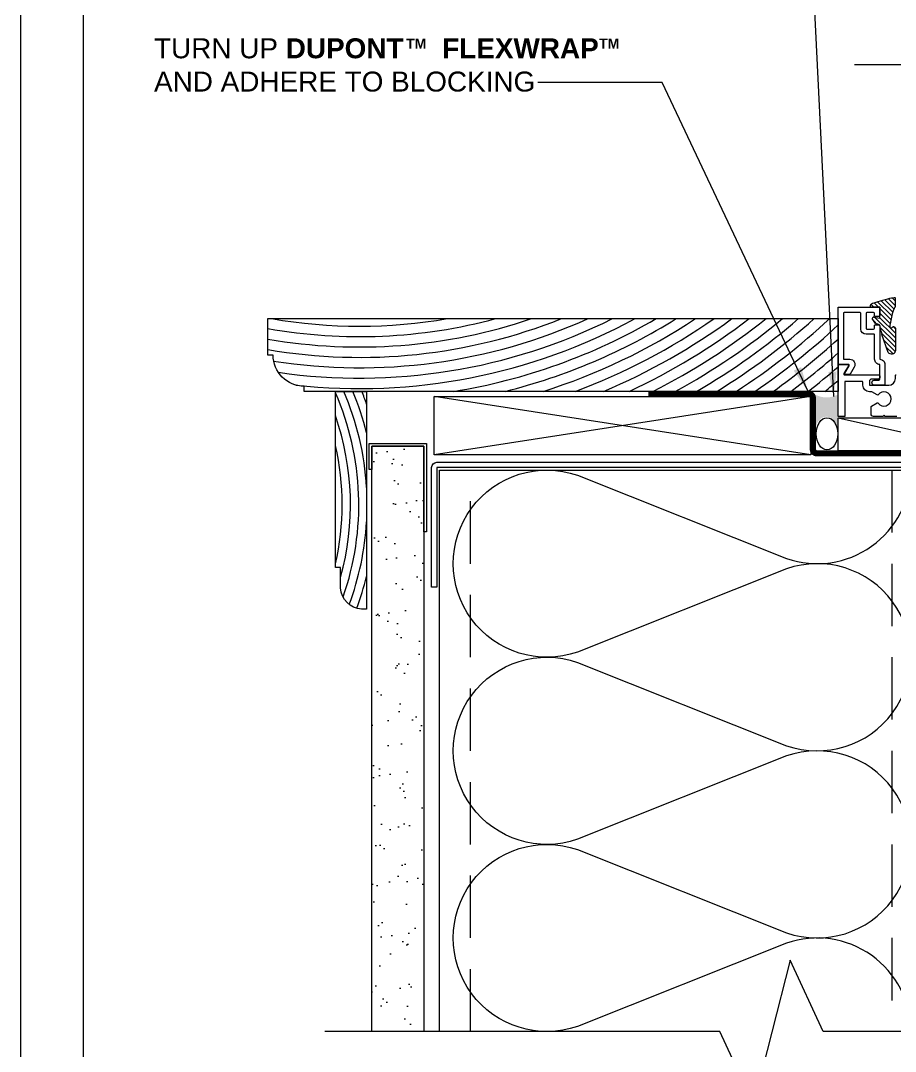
# Model space of a CAD drawing. Extents: x -129 to 26, y 0 to 100.
# Drawn here: x 0 to 10.51, y 12.08 to 24.48 of the extents above; entities that cross this region are included whole.
import ezdxf

# ---------------------------------------------------------------- set-up
doc = ezdxf.new("R2010")
doc.units = 0
doc.header["$LTSCALE"] = 1.5
doc.header["$MEASUREMENT"] = 0
doc.linetypes.add('CENTER', pattern=[2, 1.25, -0.25, 0.25, -0.25])
doc.linetypes.add('DASHED', pattern=[0.75, 0.5, -0.25])
doc.layers.get('DEFPOINTS').update_dxf_attribs({"linetype": 'CONTINUOUS'})
for name, color, linetype in [('8X11-TTB$0$B', 7, 'CONTINUOUS'), ('A-BACKER_ROD', 252, 'CONTINUOUS'), ('A-GYP_BOARD', 252, 'CONTINUOUS'), ('A-METAL_STUD', 252, 'CONTINUOUS'), ('A-SEALANT', 252, 'CONTINUOUS'), ('A-WOOD_FINISH', 252, 'CONTINUOUS'), ('A-WOOD_FRAMING', 252, 'CONTINUOUS'), ('DUPONT_FLASHING', 251, 'CENTER'), ('HATCH', 252, 'CONTINUOUS'), ('INSULATION', 40, 'CONTINUOUS'), ('STRUCTURE', 252, 'CONTINUOUS'), ('TEXT', 7, 'CONTINUOUS'), ('WINDOW', 252, 'CONTINUOUS')]:
    doc.layers.add(name, color=color, linetype=linetype)
doc.styles.add('DETAILS', font='sanss___.ttf', dxfattribs={"height": 1})
doc.dimstyles.new('TYVEKDETAILS', dxfattribs={"dimscale": 6, "dimtxt": 1.5, "dimasz": 0.1, "dimexe": 0.75, "dimexo": 0.75, "dimgap": 0.75, "dimtad": 0, "dimtih": 1, "dimtoh": 1, "dimdec": 4, "dimzin": 0, "dimtxsty": 'DETAILS', "dimcen": 0.0625, "dimazin": 3, "dimtfac": 1, "dimtdec": 4, "dimtofl": 0, "dimtmove": 0, "dimatfit": 3, "dimtolj": 1, "dimtzin": 0})

msp = doc.modelspace()

# ---------------------------------------------------------------- hatches: boundary and pattern name
at = {"layer": 'HATCH'}
h = msp.add_hatch(color=7, dxfattribs=at)
h.dxf.hatch_style = 1
edge = h.paths.add_edge_path()
edge.add_arc((9.686875860615189, 20.23304345774199), 0.286381583396104, 243.1394719912861, 296.86052800861216, ccw=False)
edge.add_line((9.557482868246595, 19.97755986759506), (9.557482868246595, 19.55962185092955))
edge.add_ellipse((9.686875860615189, 19.55962185092829), major_axis=(0, -0.1555334389431664), ratio=0.8319303761802328, start_angle=90, end_angle=270, ccw=False)
edge.add_line((9.816268852983555, 19.55962185093352), (9.816268852983328, 19.97755986759483))
h = msp.add_hatch(dxfattribs=at)
h.set_pattern_fill('AR-SAND', color=256, scale=0.25, style=0)
h.set_pattern_definition([(37.50000000000001, (-1590.428135923866, -570.6259323507127), (-0.01574833952740204, 0.4817059422532897), [0, -0.38, 0, -0.425, 0, -0.40625]), (7.499999999999999, (-1590.428135923866, -570.6259323507127), (0.4424441763169318, 0.7055365163074351), [0, -0.205, 0, -0.3425, 0, -0.13125]), (327.5, (-1590.735635923865, -570.6259323507127), (0.7785354654378738, 0.001414763384241069), [0, -0.125, 0, -0.45, 0, -0.5875]), (317.5, (-1590.735635923865, -570.6259323507127), (0.7515316511430734, 0.2194188912335623), [0, -0.0625, 0, -0.295, 0, -0.3375])])
h.paths.add_polyline_path([(4.846638935206201, 19.36239042493729), (4.221638935206201, 19.3623904249374), (4.221638935206201, 19.0811404249374), (4.221638935206201, 12.32300565744514), (4.846638935206201, 12.32300565744514)])
at = {"layer": 'WINDOW'}
h = msp.add_hatch(dxfattribs=at)
h.set_pattern_fill('ANSI31', color=256, scale=0.3125, angle=-90.00000000000001, style=0)
h.set_pattern_definition([(135, (23.19692775602051, 15.21690115509706), (0.02762135864009951, 0.02762135864009951), [])])
edge = h.paths.add_edge_path()
edge.add_ellipse((10.48328433751944, 20.89767698791397), major_axis=(0.03159978577966117, 0.139428112050138), ratio=0.1315504041792631, start_angle=-0.022203575853779967, end_angle=136.7674448916729, ccw=False)
edge.add_ellipse((10.46344879134192, 20.7975523791808), major_axis=(-0.01118085136191646, 0.01118085136191647), ratio=0.9999999999999465, start_angle=37.89605150892729, end_angle=183.4846817894708)
edge.add_ellipse((10.49212642845281, 20.7717752437284), major_axis=(-0.01608567901446013, 0.01608567901446013), ratio=0.9999999999999502, start_angle=-79.06022929893601, end_angle=2.746074151308676, ccw=False)
edge.add_ellipse((10.49948129181135, 20.77595385443121), major_axis=(-0.01104854345603959, 0.01104854345603959), ratio=0.9999999999999716, start_angle=234.6123810380002, end_angle=294.837044917441, ccw=False)
edge.add_line((10.51488691645217, 20.77856294515908), (10.51488691645217, 20.5062042115901))
edge.add_line((10.51488691645217, 20.50620421159011), (10.5142110824486, 20.49943454681428))
edge.add_ellipse((10.46852263135748, 20.50056659314751), major_axis=(-0.04568845109111015, 0.001132046333257526), ratio=0.6211639215728092, start_angle=26.75969397809581, end_angle=180.0000000000218, ccw=False)
edge.add_line((10.42741067716026, 20.488799311247), (10.35080784872022, 20.70471227930841))
edge.add_ellipse((10.35984568803359, 20.7286271724021), major_axis=(-0.008507034838834915, 0.0467509071123775), ratio=0.312415154562818, start_angle=74.17914425787149, end_angle=117.45771417601989, ccw=False)
edge.add_line((10.34347400004206, 20.73881584575658), (10.32710278457809, 20.81494460964534))
edge.add_ellipse((10.28859716611154, 20.76551354687243), major_axis=(-0.04430639130166493, 0.04430639130166494), ratio=0.9999999999998811, start_angle=-82.91773995207494, end_angle=-45.45561106428526)
edge.add_ellipse((10.29168624998219, 20.84820289785561), major_axis=(0.01428318556866944, 0.01428318556866944), ratio=0.999999999999748, start_angle=174.226682146657, end_angle=217.6308069265102, ccw=False)
edge.add_line((10.27603872537351, 20.83542894961716), (10.2367001300056, 20.89751789198633))
edge.add_ellipse((10.2523251300056, 20.89751789198633), major_axis=(-0.01104854345603943, 0.01104854345603943), ratio=0.9999999999999497, start_angle=-53.9185654660094, end_angle=44.999999999994884, ccw=False)
edge.add_line((10.25474748165145, 20.91295398078835), (10.32739122885094, 20.90155415646458))
edge.add_line((10.32739122885094, 20.90155415646458), (10.32739122885094, 21.0315419324984))
edge.add_line((10.32739122885094, 21.0315419324984), (10.22598186697443, 21.03154193249823))
edge.add_ellipse((10.22598186697441, 21.04716693249824), major_axis=(-0.01104854345603992, 0.01104854345603992), ratio=0.9999999999999821, start_angle=-7.813369769340227, end_angle=135.0000000000842, ccw=False)
edge.add_ellipse((10.36571456954596, 21.10035919754271), major_axis=(0.1491766593049793, 0.04074428102226016), ratio=0.09140054553599206, start_angle=-1.4779288903810084e-12, end_angle=179.9999999999985, ccw=False)
edge.add_line((10.51489122885094, 21.14110347856497), (10.51489122885094, 21.03710347856497))

# ---------------------------------------------------------------- linework, layer by layer
at = {"layer": '8X11-TTB$0$B', "color": 7}
msp.add_line((0.7499999999999893, 32.25), (0.75, 0.7499999999999964), dxfattribs=at)
at = {"layer": 'A-BACKER_ROD'}
msp.add_ellipse((9.692759756412741, 19.50962417397857, 2.979996827461446e-09), major_axis=(0, -0.1936827655150779), ratio=0.668066629596533, dxfattribs=at)
at = {"layer": 'A-GYP_BOARD', "elevation": 2.979996827461446e-09}
msp.add_lwpolyline([(4.846638935206201, 18.3311404249374), (4.846638935206201, 19.3623904249374), (4.221638935206201, 19.3623904249374), (4.221638935206201, 19.0811404249374), (4.190388935206201, 19.0811404249374), (4.190388935206201, 19.3936404249374), (4.877888935206201, 19.3936404249374), (4.877888935206201, 18.3311404249374)], close=True, dxfattribs=at)
msp.add_lwpolyline([(4.221638935206201, 12.32300565744514), (4.221638935206201, 19.36239042493717), (4.846638935206201, 19.36239042493717), (4.846638935206201, 12.32300565744514)], dxfattribs=at)
at = {"layer": 'A-METAL_STUD', "elevation": 2.979996827461446e-09}
msp.add_lwpolyline([(10.8778889352062, 17.66675565744605), (10.87788893520597, 19.10425565744605), (5.002888935206201, 19.10425565744582), (5.002888935206201, 17.66675565744605), (4.940388935206201, 17.66675565744605), (4.940388935206201, 19.10425565744605, -0.414213562373095), (5.002888935206201, 19.16675565744605), (10.8778889352062, 19.16675565744605, -0.414213562373095), (10.9403889352062, 19.10425565744605), (10.9403889352062, 17.66675565744605)], format="xyb", close=True, dxfattribs=at)
msp.add_lwpolyline([(5.034138935206201, 12.32300565744514), (5.034138935206201, 19.07300565744582), (10.8466389352062, 19.07300565744582), (10.8466389352062, 12.32300565744514)], dxfattribs=at)
at = {"layer": 'A-METAL_STUD', "linetype": 'DASHED', "elevation": 2.979996827461446e-09}
msp.add_lwpolyline([(5.409138935206201, 12.32300565744514), (5.409138935206201, 19.07300565744582), (10.4716389352062, 19.07300565744582), (10.4716389352062, 12.32300565744514)], dxfattribs=at)
at = {"layer": 'A-SEALANT'}
msp.add_line((10.02306509733057, 23.94966810693522, 2.979996827461446e-09), (10.84314573669572, 23.94966810693522, 2.979996827461446e-09), dxfattribs=at)
at = {"layer": 'A-WOOD_FINISH', "elevation": 2.979996827461446e-09}
for points in [[(3.834881602188275, 20.89424238148224), (9.827391228850942, 20.89424238148224), (9.827391228850942, 20.2072438024157), (9.827391228850942, 20.01924238148224), (9.827391228850942, 20.01924238148224), (3.834881602188275, 20.01924238148224), (3.409138935206201, 20.01924238148224), (3.409138935206201, 20.08174238148224, -0.414213562373095), (3.034138935206201, 20.45674238148224), (2.971638935206201, 20.45674238148224), (2.971638935206201, 20.89424238148224)], [(3.846638935206201, 17.90054187941664), (3.784138935206201, 17.90054187941664), (3.784138935206201, 20.01924238148224), (4.159138935206201, 20.01924238148224), (4.159138935206201, 17.40054187941664), (4.096638935206428, 17.40054187941664, -0.3691612827404433), (3.846638935206201, 17.65605231793186)]]:
    msp.add_lwpolyline(points, format="xyb", close=True, dxfattribs=at)
at = {"layer": 'A-WOOD_FRAMING'}
for p, q in [((9.496776552275563, 19.95917680640541, 8.939990482384338e-09), (4.97076705880464, 19.25589849467524, 8.939990482384338e-09)), ((9.496776552275563, 19.25589849467524, 8.939990482384338e-09), (4.971599625984254, 19.95917474640073, 8.939990482384338e-09)), ((9.827391228850942, 19.70259346656056, 8.93999048238438e-09), (11.5928708670521, 19.30607150287962, 8.93999048238438e-09))]:
    msp.add_line(p, q, dxfattribs=at)
for points, elevation in [([(9.496776552275563, 19.95917680640541), (9.496776552275563, 19.25589849467524), (4.97076705880464, 19.25589849467524), (4.97076705880464, 19.95917680640541), (9.496776552275563, 19.95917680640541)], 8.939990482384338e-09), ([(11.5928708670521, 19.70259346656056), (11.5928708670521, 19.30607150287962), (9.827391228850942, 19.30607150287962), (9.827391228850942, 19.70259346656056), (11.5928708670521, 19.70259346656056)], 8.93999048238438e-09)]:
    msp.add_lwpolyline(points, dxfattribs=dict(at, elevation=elevation))
at = {"layer": 'DEFPOINTS'}
msp.add_line((-5.329070518200751e-15, 33), (0, -3.552713678800501e-15), dxfattribs=at)
at = {"layer": 'DUPONT_FLASHING', "linetype": 'CONTINUOUS', "const_width": 0.075, "elevation": 8.939990482384338e-09}
msp.add_lwpolyline([(7.547277996029123, 19.99042680640541), (9.47277683509779, 19.99042680640541, -0.414213562373095), (9.522776835097787, 19.94042680640541), (9.522776835097787, 19.32482150287962, 0.4142135623730953), (9.572776835097784, 19.27482150287962), (10.72458012801462, 19.27482150287962)], format="xyb", dxfattribs=at)
at = {"layer": 'HATCH'}
for centre, radius, start, end in [((4.074179260964797, 26.99137618003631), 6.313203388961483, 259.9422680672088, 285.0333599279036), ((4.074179260964797, 26.99137618003631), 6.438203388961483, 260.1395134621319, 288.733241983871), ((4.074179260964797, 26.99137618003631), 6.563203388961483, 260.3291342179233, 291.7224717331371), ((4.074179260964797, 26.99137618003631), 6.188203388961483, 260.158164807241, 279.8418351927581), ((4.074179260964797, 26.99137618003631), 6.688203388961483, 261.1167950553767, 294.2691026655028), ((4.074179260964797, 26.99137618003631), 6.813203388961483, 261.7558177111373, 296.5044480675081), ((4.074179260964797, 26.99137618003631), 6.938203388961482, 263.6615193837704, 298.5048120983438), ((4.074179260964797, 26.99137618003631), 7.063203388961481, 279.2106696252168, 300.3193618233154), ((4.074179260964797, 26.99137618003631), 7.18820338896148, 284.0837461854606, 301.9820720046139), ((4.074179260964797, 26.99137618003631), 7.31320338896148, 287.5674122094463, 303.5176373458875), ((4.074179260964797, 26.99137618003631), 7.438203388961479, 290.3902804733758, 304.9447086405739), ((4.074179260964797, 26.99137618003631), 7.563203388961478, 292.8020469758703, 306.2778016855779), ((4.074179260964797, 26.99137618003631), 7.688203388961477, 294.9248583656803, 307.5284905328445), ((4.074179260964797, 26.99137618003631), 7.813203388961476, 296.8295979467971, 308.7061888044951), ((4.074179260964797, 26.99137618003631), 7.938203388961475, 298.5618841182187, 309.8186811002759), ((4.074179260964797, 26.99137618003631), 8.063203388961474, 300.1532049128539, 310.8724960865243), ((4.074179260964797, 26.99137618003631), 8.188203388961474, 301.6264254587992, 311.873175578973), ((4.074179260964797, 26.99137618003631), 8.313203388961474, 302.9988004480693, 312.8254731525552), ((4.074179260964797, 26.99137618003631), 8.438203388961474, 304.2837498216585, 312.9848787542323), ((4.074179260964797, 26.99137618003631), 8.563203388961474, 305.4919679166526, 312.2102244892081), ((4.074179260964797, 26.99137618003631), 8.688203388961474, 306.6321491623394, 311.4668502382061), ((4.074179260964797, 26.99137618003631), 8.813203388961474, 307.7114812809684, 310.7526389440153), ((4.074179260964797, 26.99137618003631), 8.938203388961474, 308.7359912864767, 310.065682901009), ((0.7108411909334151, 18.65734877619456), 3.354474069430244, 340.6940180447539, 23.62632124875582), ((0.7108411909334151, 18.65734877619456), 3.454474069430244, 3.426703007874761, 23.21861478717525), ((0.7108411909334151, 18.65734877619456), 3.554474069430244, 14.03947421750445, 22.5288832232067), ((0.7108411909334151, 18.65734877619456), 3.654474069430244, 19.33783527494323, 21.88005245875046), ((0.7108411909334151, 18.65734877619456), 3.254474069430244, 344.4794211757238, 19.20806389789337), ((0.7108411909334151, 18.65734877619456), 3.154474069430244, 346.9735942298819, 13.02640577011808), ((0.7108411909334151, 18.65734877619456), 3.454474069430244, 339.6954893922623, 356.5732969921253), ((0.7108411909334151, 18.65734877619456), 3.554474069430244, 339.4855651988896, 345.9605257824955)]:
    msp.add_arc(centre, radius, start, end, dxfattribs=at)
at = {"layer": 'INSULATION', "elevation": 2.979996827461446e-09}
msp.add_lwpolyline([(10.70051336018001, 12.32300565744514, 0.5155500965721037), (9.207513975812716, 13.38611499006559), (6.693512744549579, 12.38489632482468, -1.404370499403762), (6.693512744552308, 14.51111499006434), (9.207513975812262, 13.50989632482468, 1.404370499398822), (9.207513975812262, 15.63611499006582), (6.69351274454867, 14.63489632482491, -1.404370499403763), (6.693512744551626, 16.76111499006457), (9.207513975811352, 15.75989632482491, 1.404370499398822), (9.207513975812262, 17.88611499006582), (6.69351274454867, 16.88489632482491, -1.404370499403762), (6.693512744551626, 19.01111499006457), (9.207513975811352, 18.00989632482491, 0.5155500965725927), (10.70051336017933, 19.07300565744582)], format="xyb", dxfattribs=at)
at = {"layer": 'STRUCTURE', "elevation": 2.979996827461446e-09}
msp.add_lwpolyline([(16.63216162265257, 12.3230062044654), (9.647042599778274, 12.32300935221554), (9.251754214428189, 13.17966724414259), (8.807919314922941, 11.44920692284646), (8.404883045864409, 12.32300565744512), (3.657958202967336, 12.32300565744515)], dxfattribs=at)
at = {"layer": 'WINDOW'}
for p, q in [((10.51489122885094, 21.03710347856497, 2.979996827461446e-09), (10.51489122885094, 21.14110347856497, 2.979996827461446e-09)), ((10.32739122885094, 21.0315419324984, 2.979996827461446e-09), (10.2259818669744, 21.03154193249824, 2.979996827461446e-09)), ((10.32739122885094, 20.90155415646458, 2.979996827461446e-09), (10.32739122885094, 21.0315419324984, 2.979996827461446e-09)), ((10.27603872537352, 20.83542894961715, 2.979996827461446e-09), (10.2367001300056, 20.89751789198633, 2.979996827461446e-09)), ((10.25474748165145, 20.91295398078835, 2.979996827461446e-09), (10.32739122885094, 20.90155415646458, 2.979996827461446e-09)), ((10.34347400004205, 20.73881584575663, 2.979996827461446e-09), (10.32710278457809, 20.81494460964534, 2.979996827461446e-09)), ((10.42741067716026, 20.48879931124701, 2.979996827461446e-09), (10.35080784872017, 20.70471227930849, 2.979996827461446e-09)), ((10.51488691645217, 20.77856294515909, 2.979996827461446e-09), (10.51488691645217, 20.5062042115901, 2.979996827461446e-09)), ((10.51488691645217, 20.5062042115901, 2.979996827461446e-09), (10.51421108244859, 20.49943454681426, 2.979996827461446e-09))]:
    msp.add_line(p, q, dxfattribs=at)
at = {"layer": 'WINDOW', "elevation": 2.979996827461446e-09}
msp.add_lwpolyline([(10.31739122885094, 20.81816287693348, -0.414213562373043), (10.32739122885094, 20.80816287693348), (10.32739122885094, 20.40516287693347, -0.4142135623731203), (10.38939122885094, 20.34316287693348), (10.38939122885094, 20.10316287693347, -0.414213562373095), (10.37939122885094, 20.09316287693348), (10.26069629539144, 20.09316287693348, -0.8808085980802648), (10.26069629539143, 20.15516287693347), (10.31739122885094, 20.15516287693347, 0.414213562373147), (10.32739122885094, 20.16516287693348), (10.32739122885094, 20.34316287693348), (10.32739122885094, 20.34316287693348, -0.4142135623731286), (10.26539122885094, 20.40516287693347), (10.26539122885094, 20.69616287693348, 0.414213562373147), (10.25539122885094, 20.70616287693348), (10.16239122885094, 20.70616287693348, -0.414213562373095), (10.10039122885095, 20.76816287693347), (10.10039122885094, 20.95816287693347, 0.414213562373043), (10.09039122885094, 20.96816287693348), (9.899391228850938, 20.96816287693348, 0.414213562372991), (9.88939122885094, 20.95816287693348), (9.88939122885094, 20.41516287693348, 0.414213562373095), (9.899391228850938, 20.40516287693347), (9.967391228850943, 20.40516287693347, -0.5790003334591378), (10.02093080125433, 20.31189765365164), (9.972007662068037, 20.22812009898479, -0.2666241783613936), (9.963372247164266, 20.22316287693347), (9.914735325293087, 20.22316287693347, -0.5790003334591738), (9.906099910389315, 20.23820565488216), (9.958606776711484, 20.3281200989848, 0.5790003334590714), (9.949971361807712, 20.34316287693348), (9.827391228850942, 20.34316287693348), (9.827391228850942, 21.03016287693347), (10.32739122885094, 21.03016287693347), (10.32739122885094, 20.92816287693348, -0.414213562373043), (10.31739122885094, 20.91816287693348), (10.27239122885094, 20.91816287693348, -0.414213562373095), (10.26239122885094, 20.92816287693348), (10.26239122885094, 20.95816287693348, 0.414213562372991), (10.25239122885094, 20.96816287693348), (10.17239122885094, 20.96816287693348, 0.414213562373043), (10.16239122885094, 20.95816287693348), (10.16239122885094, 20.80816287693348), (10.16239122885094, 20.77816287693348, 0.414213562373147), (10.17239122885094, 20.76816287693347), (10.25239122885094, 20.76816287693347, 0.414213562373095), (10.26239122885094, 20.77816287693348), (10.26239122885094, 20.80816287693348, -0.414213562373095), (10.27239122885094, 20.81816287693347)], format="xyb", close=True, dxfattribs=at)
msp.add_lwpolyline([(10.53239122885094, 19.71816287693347), (10.39339122885094, 19.71816287693347), (10.37839122885094, 19.73316287693346), (10.36339122885094, 19.71816287693347), (10.25339122885094, 19.71816287693348, -0.4142135623730781), (10.22239122885094, 19.74916287693347), (10.22239122885094, 19.83332273224799, -0.2679491924311262), (10.22739122885093, 19.84198298628584), (10.29570507523378, 19.88142400388435, -0.3839683852957627), (10.30879738290223, 19.87863865891806, 3.079589394164483), (10.30879738290224, 19.97968709494887, -0.3839683852958816), (10.29570507523378, 19.97690174998259), (10.2317553674757, 20.01382313097132, 0.1316524975871217), (10.22675536747571, 20.01516287693347), (10.20239122885094, 20.01516287693347, -0.414213562373095), (10.12439122885094, 20.09316287693347), (10.12439122885093, 20.13016287693347, 0.414213562373095), (10.11439122885093, 20.14016287693347), (9.915391228850936, 20.14016287693347, 0.414213562373095), (9.905391228850938, 20.13016287693347), (9.905391228850938, 19.71816287693347), (9.827391228850942, 19.71816287693347), (9.827391228850942, 20.21816287693348), (9.827391228850942, 20.34316287693348), (9.942391228850937, 20.34316287693348, -0.4142135623731211), (9.952391228850935, 20.33316287693347, -0.1316524975875016), (9.95105148288878, 20.32816287693348), (9.896203207315772, 20.23316287693347, 0.5773502691895228), (9.90486346135362, 20.21816287693348), (10.31739122885094, 20.21816287693348, -0.4142135623731211), (10.32739122885094, 20.20816287693347), (10.32739122885094, 20.18316287693347, -0.4142135623730951), (10.31239122885093, 20.16816287693347), (10.23339122885094, 20.16816287693347, 0.414213562373095), (10.20239122885094, 20.13716287693347), (10.20239122885094, 20.10316287693347, 0.4142135623731211), (10.21239122885094, 20.09316287693347), (10.43439122885093, 20.09316287693348, 0.414213562373095), (10.51439122885094, 20.17316287693347), (10.51439122885093, 20.20816287693347, -0.4142135623731211), (10.52439122885094, 20.21816287693348)], format="xyb", dxfattribs=at)
at = {"layer": 'WINDOW'}
for centre, radius, start, end in [((10.2259818669744, 21.04716693249824, 2.979996827461446e-09), 0.01562500000000029, 127.1866302306512, 270), ((10.2523251300056, 20.89751789198633, 2.979996827461446e-09), 0.01562499999999938, 81.08143453398925, 180), ((10.29168624998219, 20.84820289785561, 2.979996827461446e-09), 0.02019947474510423, 219.226682146665, 273.0903059174515), ((10.28859716611154, 20.76551354687243, 2.979996827461446e-09), 0.06265869947861552, 52.08226004792459, 86.17672390816924), ((10.46344879134192, 20.7975523791808, 2.979996827461446e-09), 0.01581211163489992, 174.9654751283877, 318.4846817937307), ((10.49212642845281, 20.7717752437284, 2.979996827461446e-09), 0.02274858542222976, 55.9397707010792, 138.3518159030639), ((10.49948129181135, 20.77595385443121, 2.979996827461446e-09), 0.01562499999999937, 9.6123810380263, 69.8370449174676)]:
    msp.add_arc(centre, radius, start, end, dxfattribs=at)
for centre, major_axis, ratio, start_param, end_param in [((10.36571456954596, 21.10035919754271, 2.979996827461446e-09), (0.1491766593049801, 0.04074428102226017), 0.09140054553599164, -2.486899575160351e-14, 3.141592653589768), ((10.48328433751944, 20.89767698791397, 2.979996827461446e-09), (0.03159978577966197, 0.1394281120501377), 0.1315504041792609, -0.0003875255043241932, 2.388387212150595), ((10.35984568803359, 20.7286271724021, 2.979996827461446e-09), (-0.00850703483883492, 0.04675090711237753), 0.312415154562818, 1.294670303611703, 2.050023844237964), ((10.46852263135748, 20.50056659314751, 2.979996827461446e-09), (-0.04568845109111011, 0.001132046333257525), 0.6211639215728092, 0.4670447667438693, 3.141592653590175)]:
    msp.add_ellipse(centre, major_axis=major_axis, ratio=ratio, start_param=start_param, end_param=end_param, dxfattribs=at)

# ---------------------------------------------------------------- texts
at = {"layer": 'TEXT', "insert": (1.603747942082762, 24.26432981792274), "char_height": 0.239999999976, "width": 6.287750367243968, "attachment_point": 1, "style": 'DETAILS'}
msp.add_mtext('TURN UP {\\fSansSerif|b1|i0|c2|p2;DUPONT}     {\\fSansSerif|b1|i0|c2|p2;FLEXWRAP\\fArial|b0|i0|c0|p32;\\H0.8125x;     }AND ADHERE TO BLOCKING', dxfattribs=at)
at = {"layer": 'TEXT', "char_height": 0.119999999988, "attachment_point": 4, "style": 'DETAILS'}
for insert in [(4.634298364882618, 24.20021688315841), (6.954040685887442, 24.20175371536899)]:
    msp.add_mtext('{\\fSansSerif|b1|i0|c2|p2;TM}', dxfattribs=dict(at, insert=insert))

# ---------------------------------------------------------------- leaders
at = {"layer": 'TEXT'}
for points in [[(9.77335894331975, 19.95667559778624, -4.469995241192172e-09), (9.470114466300451, 26.16886950894563, -4.469995241192172e-09), (10.12855068202457, 26.16775226336443, -4.469995241192172e-09)], [(9.465088671283468, 20.01924238148227), (7.710943792364333, 23.73305315421678), (6.217695811493797, 23.73305315421678)]]:
    msp.add_leader(points, dimstyle='TYVEKDETAILS', override={"dimscale": 3, "dimfxl": 3}, dxfattribs=at)

doc.saveas('drawing.dxf')
